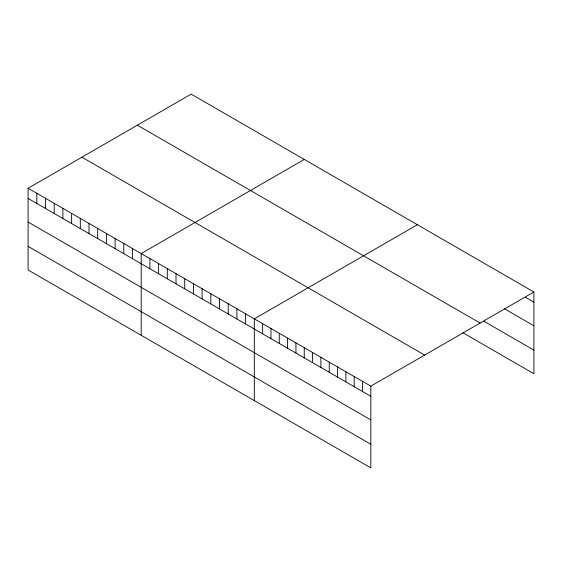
<?xml version="1.0" encoding="UTF-8"?>
<svg xmlns="http://www.w3.org/2000/svg" width="562" height="562" viewBox="0 0 562 562"><rect width="100%" height="100%" fill="white"/><g stroke="black" fill="none" stroke-linecap="round" stroke-linejoin="round"><path stroke-width="0.84" d="M28.1 188.263L370.836 386.143L370.836 467.879L28.1 269.999L28.1 188.263L191.164 94.121L533.9 292.001L533.9 373.737L462.772 332.669M304.267 159.425L141.203 253.567L141.203 335.296M417.369 224.723L254.305 318.865L254.305 400.601M370.836 386.143L533.9 292.001M525.575 297.347L533.9 302.159M504.388 308.742L533.9 325.777M483.959 321.281L533.9 350.112M137.353 125.193L480.089 323.066M81.912 157.198L424.647 355.079M28.1 198.421L370.836 396.301M28.1 222.039L370.836 419.919M28.1 246.381L370.836 444.254M362.511 381.338L362.511 391.496M354.193 376.533L354.193 386.691M345.869 371.728L345.869 381.879M337.544 366.923L337.544 377.074M329.22 362.118L329.22 372.269M320.895 357.313L320.895 367.464M312.57 352.507L312.57 362.659M304.246 347.702L304.246 357.853M295.928 342.89L295.928 353.048M287.603 338.085L287.603 348.243M279.279 333.28L279.279 343.438M270.954 328.475L270.954 338.633M262.63 323.67L262.63 333.828M245.608 313.842L245.608 324M236.904 308.819L236.904 318.977M228.207 303.796L228.207 313.954M219.503 298.773L219.503 308.931M210.806 293.75L210.806 303.909M202.102 288.728L202.102 298.886M193.405 283.705L193.405 293.863M184.701 278.682L184.701 288.84M176.004 273.659L176.004 283.81M167.307 268.636L167.307 278.787M158.603 263.613L158.603 273.764M149.906 258.59L149.906 268.741M132.506 248.544L132.506 258.696M123.802 243.522L123.802 253.673M115.105 238.499L115.105 248.65M106.401 233.476L106.401 243.627M97.704 228.453L97.704 238.604M89 223.43L89 233.581M80.303 218.407L80.303 228.558M71.599 213.384L71.599 223.535M62.902 208.362L62.902 218.513M54.198 203.339L54.198 213.49M45.501 198.316L45.501 208.467M36.797 193.286L36.797 203.444"/></g></svg>
